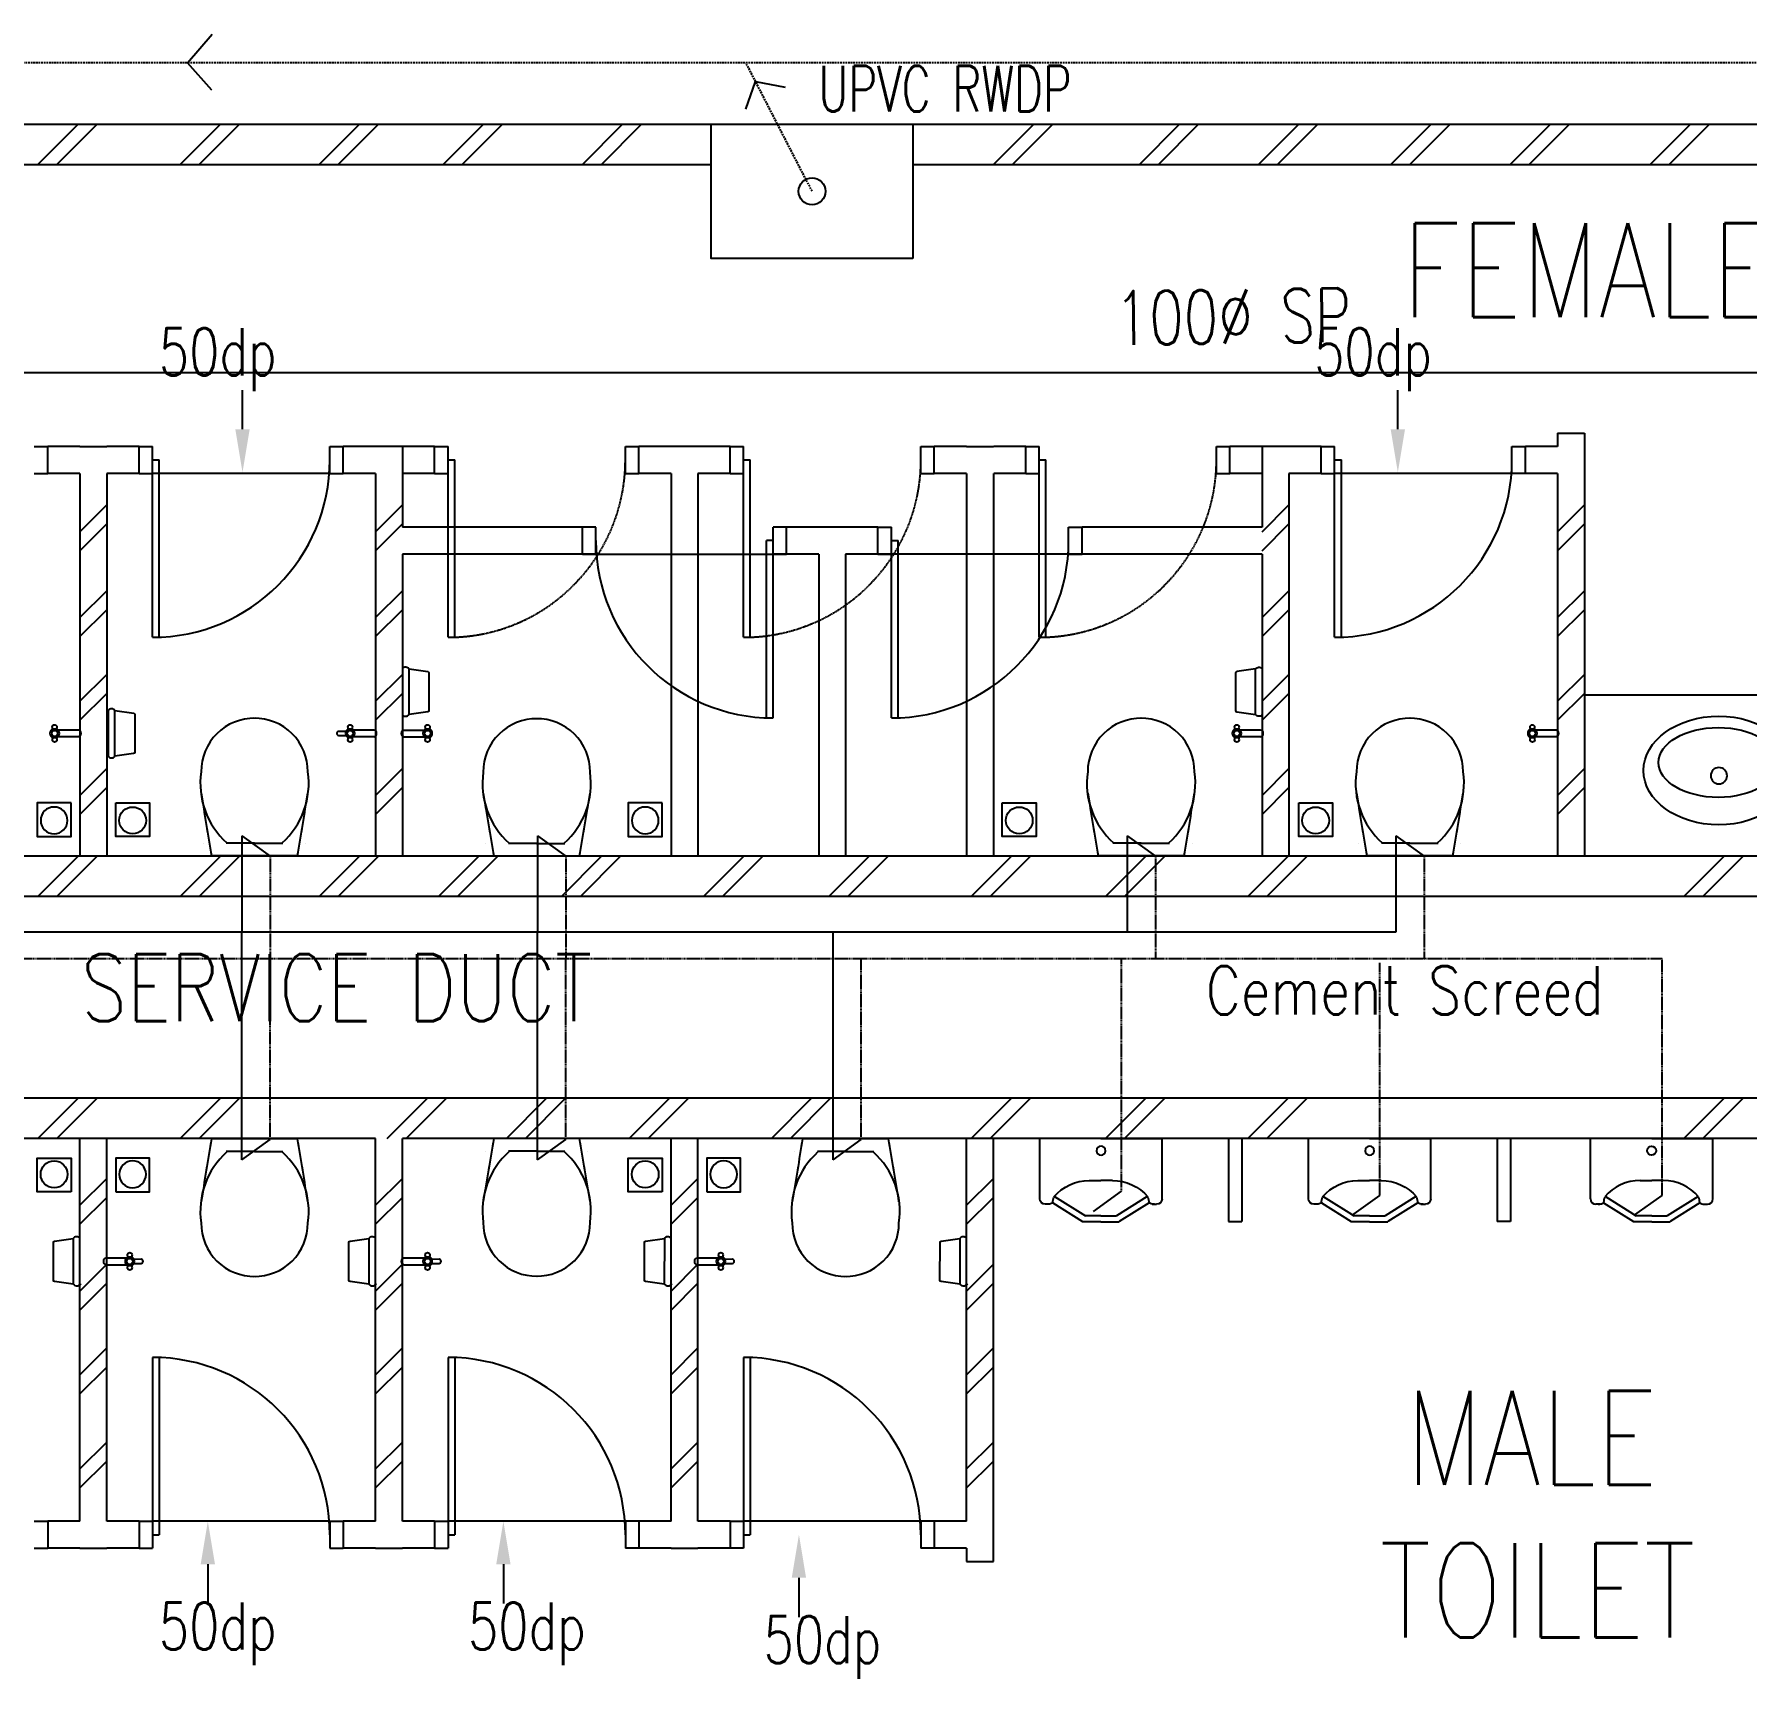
# Model space of a CAD drawing. Header units: feet. Extents: x 1407108 to 2957709, y -1501070 to -681589.
# Drawn here: x 1477322 to 1483696, y -789960 to -783840 of the extents above; entities that cross this region are included whole.
import ezdxf
from ezdxf.enums import TextEntityAlignment as Align

# ---------------------------------------------------------------- set-up
doc = ezdxf.new("R2010")
doc.units = ezdxf.units.FT
doc.header["$LTSCALE"] = 13
doc.header["$MEASUREMENT"] = 0
for name, pattern in [('DASHED', [0.75, 0.5, -0.25]), ('DASHED2', [0.375, 0.25, -0.125]), ('DIVIDE', [1.25, 0.5, -0.25, 0, -0.25, 0, -0.25]), ('HIDDEN', [0.375, 0.25, -0.125])]:
    doc.linetypes.add(name, pattern=pattern)
doc.layers.get('0').update_dxf_attribs({"linetype": 'CONTINUOUS'})
for name, color, linetype in [('COL', 3, 'CONTINUOUS'), ('DEMOLISH-WORKS', 8, 'DASHED2'), ('DR', 7, 'CONTINUOUS'), ('FIT', 5, 'CONTINUOUS'), ('FITT', 5, 'CONTINUOUS'), ('H', 1, 'CONTINUOUS'), ('partition', 7, 'CONTINUOUS'), ('PIPE', 5, 'DIVIDE'), ('RWDP', 145, 'CONTINUOUS'), ('SANI', 7, 'CONTINUOUS'), ('SP', 220, 'CONTINUOUS'), ('T25', 7, 'CONTINUOUS'), ('TEX', 2, 'CONTINUOUS'), ('txt', 7, 'CONTINUOUS'), ('VP', 100, 'CONTINUOUS'), ('WALL', 2, 'CONTINUOUS')]:
    doc.layers.add(name, color=color, linetype=linetype)
doc.styles.add('ROMANS', font='romans')

# ---------------------------------------------------------------- blocks, each defined once
blk = doc.blocks.new('100FT')
at = {"layer": 'PIPE', "linetype": 'Continuous'}
blk.add_circle((0, 0), 50, dxfattribs=at)
blk = doc.blocks.new('A$C7CE3714C')
at = {"layer": 'FIT'}
blk.add_lwpolyline([(0, 0), (126, 0), (126, 126), (0, 126)], close=True, dxfattribs=at)
at = {"layer": 'FIT', "xscale": -1}
blk.add_blockref('100FT', (63, 65.7), dxfattribs=at)
blk = doc.blocks.new('UR')
at = {"color": 7}
for p, q in [((0, 156.9), (-227.5, 156.9)), ((-227.5, -68.1), (-227.5, 156.9)), ((0, 156.9), (227.5, 156.9)), ((227.5, -68.1), (227.5, 156.9)), ((-43.1, 0), (0, 0)), ((43.1, 0), (0, 0)), ((-172.5, -58.9), (-57.8, -131)), ((172.5, -58.9), (57.8, -131)), ((-190.2, -88.1), (-207.5, -88.1)), ((-179.1, -82.6), (-68.2, -152.4)), ((179.1, -82.6), (68.2, -152.4)), ((190.2, -88.1), (207.5, -88.1)), ((0, -153.1), (-68.2, -153.1)), ((0, -131), (-57.8, -131)), ((0, -131), (57.8, -131)), ((0, -153.1), (68.2, -153.1))]:
    blk.add_line(p, q, dxfattribs=at)
blk.add_circle((-0.5, 111.2), 16.9, dxfattribs=at)
for centre, radius, start, end in [((-42.5, -174.3), 174.5, 90.22098, 139.26228), ((42.5, -174.3), 174.5, 40.73772, 89.77902), ((-114.5, -86.1), 64.8, 158.20448, 175.53503), ((114.5, -86.1), 64.8, 4.46497, 21.79552), ((-207.5, -68.1), 20, 180, 270), ((-193.6, -69.9), 18.3, 252.6976, 328.52014), ((193.6, -69.9), 18.3, 211.47986, 287.3024), ((207.5, -68.1), 20, 270, 0)]:
    blk.add_arc(centre, radius, start, end, dxfattribs=at)
blk = doc.blocks.new('ELLIPSE')
blk.add_circle((0.5, 0.5), 0.5)
blk = doc.blocks.new('BASIN-01')
blk.add_circle((0, 0), 30.3)
for p, xscale, yscale, zscale in [((279.3, -221.4), -559.6811780125836, 404.3346891934725, 559.6811780125837), ((220.2, -179.2), -444.6356025322193, 259.9294430529471, 444.6356025322195)]:
    blk.add_blockref('ELLIPSE', p, dxfattribs=dict(xscale=xscale, yscale=yscale, zscale=zscale))
blk = doc.blocks.new('TOILET-NEW')
at = {"layer": 'DEMOLISH-WORKS', "color": 8, "ltscale": 0.7}
for p, q in [((120, 1525), (0, 1525)), ((120, 1425), (120, 1525)), ((120, 1525), (170, 1525)), ((170, 815), (170, 1525)), ((170, 1425), (170, 1525)), ((170, 1475), (195, 1475)), ((195, 815.5), (195, 1475)), ((830, 1425), (830, 1525)), ((830, 1525), (880, 1525)), ((880, 1425), (880, 1525)), ((1220, 1525), (880, 1525)), ((1220, 1425), (1220, 1525)), ((1220, 1525), (1270, 1525)), ((1270, 815), (1270, 1525)), ((1270, 1425), (1270, 1525)), ((1270, 1475), (1295, 1475)), ((1295, 815.5), (1295, 1475)), ((1930, 1425), (1930, 1525)), ((1930, 1525), (1980, 1525)), ((1980, 1425), (1980, 1525)), ((2100, 1525), (1980, 1525)), ((2100, 1525), (2200, 1525)), ((2320, 1525), (2200, 1525)), ((2320, 1425), (2320, 1525)), ((2320, 1525), (2370, 1525)), ((2370, 815), (2370, 1525)), ((2370, 1425), (2370, 1525)), ((2370, 1475), (2395, 1475)), ((2395, 815.5), (2395, 1475)), ((3030, 1425), (3030, 1525)), ((3030, 1525), (3080, 1525)), ((3080, 1425), (3080, 1525)), ((120, 1425), (0, 1425)), ((120, 1425), (170, 1425)), ((830, 1425), (880, 1425)), ((1000, 1425), (880, 1425)), ((1000, 1425), (1000, 0)), ((1100, 1425), (1100, 0)), ((1220, 1425), (1100, 1425)), ((1220, 1425), (1270, 1425)), ((1930, 1425), (1980, 1425)), ((2100, 1425), (1980, 1425)), ((2100, 1425), (2100, 0)), ((2200, 1425), (2200, 0)), ((2320, 1425), (2200, 1425)), ((2320, 1425), (2370, 1425)), ((3030, 1425), (3080, 1425))]:
    blk.add_line(p, q, dxfattribs=at)
for centre in [(170, 1475), (1270, 1475), (2370, 1475)]:
    blk.add_arc(centre, 660, 270, 0, dxfattribs=at)
at = {"layer": 'DR', "color": 1}
for p, q in [((720, 1225), (670, 1225)), ((720, 1125), (720, 1225)), ((1380, 515), (1380, 1225)), ((1380, 1125), (1380, 1225)), ((1430, 1225), (1380, 1225)), ((1770, 1225), (1820, 1225)), ((1820, 515), (1820, 1225)), ((1820, 1125), (1820, 1225)), ((2480, 1125), (2480, 1225)), ((2480, 1225), (2530, 1225)), ((1355, 515.5), (1355, 1175)), ((1380, 1175), (1355, 1175)), ((1820, 1175), (1845, 1175)), ((1845, 515.5), (1845, 1175)), ((670, 1125), (1430, 1125)), ((720, 1125), (670, 1125)), ((1430, 1125), (1380, 1125)), ((2530, 1125), (1770, 1125)), ((1770, 1125), (1820, 1125)), ((2480, 1125), (2530, 1125))]:
    blk.add_line(p, q, dxfattribs=at)
for centre, start, end in [((1380, 1175), 180, 270), ((1820, 1175), 270, 0)]:
    blk.add_arc(centre, 660, start, end, dxfattribs=at)
at = {"layer": 'FITT'}
for p, q in [((5.5, 470), (81.9, 470)), ((89.1, 467.4), (89.1, 474.2)), ((89.1, 440.7), (89.1, 447.5)), ((99.1, 467.4), (99.1, 474.2)), ((99.1, 440.7), (99.1, 447.5)), ((3100.9, 467.4), (3100.9, 474.2)), ((3100.9, 440.7), (3100.9, 447.5)), ((3110.9, 467.4), (3110.9, 474.2)), ((3110.9, 440.7), (3110.9, 447.5)), ((3194.5, 470), (3118.1, 470)), ((5.5, 445), (81.9, 445)), ((3194.5, 445), (3118.1, 445))]:
    blk.add_line(p, q, dxfattribs=at)
for centre, radius in [((94.1, 457.5), 11.1), ((94.1, 481.2), 8.61), ((3105.9, 457.5), 11.1), ((3105.9, 481.2), 8.61), ((94.1, 433.7), 8.61), ((3105.9, 433.7), 8.61)]:
    blk.add_circle(centre, radius, dxfattribs=at)
for centre, radius, start, end in [((8.8, 457.5), 12.9, 104.60355, 255.3286), ((94.1, 457.5), 17.5, 106.7149, 253.21725), ((94.1, 457.5), 17.5, 286.7149, 73.21725), ((3105.9, 457.5), 17.5, 106.78275, 253.2851), ((3105.9, 457.5), 17.5, 286.78275, 73.2851), ((3191.2, 457.5), 12.9, 284.6714, 75.39645)]:
    blk.add_arc(centre, radius, start, end, dxfattribs=at)
at = {"layer": 'SANI', "color": 1}
for points in [[(24.8, 527.7), (25, 697.3, 0.460184), (0, 699.1, 0.460184)], [(3175.2, 527.7), (3175, 697.3, -0.460184), (3200, 699.1, -0.460184)], [(0, 699.1), (0, 525.8, 0.460184), (25, 527.7)], [(25, 697.3), (94.7, 687.3, -0.373687), (99, 682.4), (98.8, 542.3, -0.373687), (94.5, 537.4), (24.8, 527.6)], [(3175, 697.3), (3105.3, 687.3, 0.373687), (3101, 682.4), (3101.2, 542.3, 0.373687), (3105.5, 537.4), (3175.2, 527.6)], [(3200, 699.1), (3200, 525.8, -0.460184), (3175, 527.7)]]:
    blk.add_lwpolyline(points, format="xyb", dxfattribs=at)
at = {"layer": 'WALL', "linetype": 'Continuous'}
for p, q in [((670, 1225), (0, 1225)), ((670, 1125), (670, 1225)), ((1770, 1225), (1430, 1225)), ((1430, 1125), (1430, 1225)), ((1770, 1125), (1770, 1225)), ((3200, 1225), (2530, 1225)), ((2530, 1125), (2530, 1225)), ((670, 1125), (0, 1125)), ((1550, 1125), (1430, 1125)), ((1770, 1125), (1650, 1125)), ((3200, 1125), (2530, 1125))]:
    blk.add_line(p, q, dxfattribs=at)
at = {"layer": 'WALL'}
for p, q in [((1550, 1125), (1550, 0)), ((1650, 1125), (1650, 0))]:
    blk.add_line(p, q, dxfattribs=at)

msp = doc.modelspace()

# ---------------------------------------------------------------- linework, layer by layer
at = {"layer": 'COL', "color": 0}
msp.add_lwpolyline([(1480592.2, -784674.1), (1479842.2, -784674.1), (1479842.2, -784174.1), (1480592.2, -784174.1)], close=True, dxfattribs=at)
at = {"layer": 'DEMOLISH-WORKS', "color": 0, "ltscale": 0.7}
for p, q in [((1481892.2, -785374.1), (1481772.2, -785374.1)), ((1481892.2, -785474.1), (1481772.2, -785474.1))]:
    msp.add_line(p, q, dxfattribs=at)
at = {"layer": 'DR', "color": 0}
for p, q in [((1477322.2, -785374.1), (1477372.2, -785374.1)), ((1477372.2, -785474.1), (1477372.2, -785374.1)), ((1477712.2, -785474.1), (1477712.2, -785374.1)), ((1477712.2, -785374.1), (1477762.2, -785374.1)), ((1477762.2, -786084.1), (1477762.2, -785374.1)), ((1477762.2, -785474.1), (1477762.2, -785374.1)), ((1478422.2, -785474.1), (1478422.2, -785374.1)), ((1478422.2, -785374.1), (1478472.2, -785374.1)), ((1478472.2, -785474.1), (1478472.2, -785374.1)), ((1482112.2, -785474.1), (1482112.2, -785374.1)), ((1482112.2, -785374.1), (1482162.2, -785374.1)), ((1482162.2, -786084.1), (1482162.2, -785374.1)), ((1482162.2, -785474.1), (1482162.2, -785374.1)), ((1482822.2, -785474.1), (1482822.2, -785374.1)), ((1482822.2, -785374.1), (1482872.2, -785374.1)), ((1482872.2, -785474.1), (1482872.2, -785374.1)), ((1477762.2, -785424.1), (1477787.2, -785424.1)), ((1477787.2, -786083.6), (1477787.2, -785424.1)), ((1482162.2, -785424.1), (1482187.2, -785424.1)), ((1482187.2, -786083.6), (1482187.2, -785424.1)), ((1477322.2, -785474.1), (1477372.2, -785474.1)), ((1477712.2, -785474.1), (1477762.2, -785474.1)), ((1478422.2, -785474.1), (1477762.2, -785474.1)), ((1478422.2, -785474.1), (1478472.2, -785474.1)), ((1482112.2, -785474.1), (1482162.2, -785474.1)), ((1482822.2, -785474.1), (1482162.2, -785474.1)), ((1482872.2, -785474.1), (1482822.2, -785474.1)), ((1477762.2, -788764.1), (1477762.2, -789474.1)), ((1477787.2, -788764.6), (1477787.2, -789424.1)), ((1478862.2, -788764.1), (1478862.2, -789474.1)), ((1478887.2, -788764.6), (1478887.2, -789424.1)), ((1479962.2, -788764.1), (1479962.2, -789474.1)), ((1479987.2, -788764.6), (1479987.2, -789424.1)), ((1477322.2, -789374.1), (1477372.2, -789374.1)), ((1477372.2, -789374.1), (1477372.2, -789474.1)), ((1477712.2, -789374.1), (1477712.2, -789474.1)), ((1477712.2, -789374.1), (1477762.2, -789374.1)), ((1477762.2, -789374.1), (1477762.2, -789474.1)), ((1478422.2, -789374.1), (1477762.2, -789374.1)), ((1478422.2, -789374.1), (1478422.2, -789474.1)), ((1478422.2, -789374.1), (1478472.2, -789374.1)), ((1478472.2, -789374.1), (1478472.2, -789474.1)), ((1478812.2, -789374.1), (1478812.2, -789474.1)), ((1478812.2, -789374.1), (1478862.2, -789374.1)), ((1478862.2, -789374.1), (1478862.2, -789474.1)), ((1479572.2, -789374.1), (1478862.2, -789374.1)), ((1479522.2, -789374.1), (1479522.2, -789474.1)), ((1479572.2, -789374.1), (1479572.2, -789474.1)), ((1479912.2, -789374.1), (1479912.2, -789474.1)), ((1479912.2, -789374.1), (1479962.2, -789374.1)), ((1479962.2, -789374.1), (1479962.2, -789474.1)), ((1480622.2, -789374.1), (1479962.2, -789374.1)), ((1480622.2, -789374.1), (1480622.2, -789474.1)), ((1480672.2, -789374.1), (1480622.2, -789374.1)), ((1480672.2, -789374.1), (1480672.2, -789474.1)), ((1477762.2, -789424.1), (1477787.2, -789424.1)), ((1478862.2, -789424.1), (1478887.2, -789424.1)), ((1479962.2, -789424.1), (1479987.2, -789424.1)), ((1477322.2, -789474.1), (1477372.2, -789474.1)), ((1477712.2, -789474.1), (1477762.2, -789474.1)), ((1478422.2, -789474.1), (1478472.2, -789474.1)), ((1478812.2, -789474.1), (1478862.2, -789474.1)), ((1479572.2, -789474.1), (1479522.2, -789474.1)), ((1479962.2, -789474.1), (1479912.2, -789474.1)), ((1480672.2, -789474.1), (1480622.2, -789474.1))]:
    msp.add_line(p, q, dxfattribs=at)
for centre, start, end in [((1477762.2, -785424.1), 270, 0), ((1482162.2, -785424.1), 270, 0), ((1477762.2, -789424.1), 0, 90), ((1478862.2, -789424.1), 0, 90), ((1479962.2, -789424.1), 0, 90)]:
    msp.add_arc(centre, 660, start, end, dxfattribs=at)
at = {"layer": 'FITT', "color": 0}
for p, q in [((1477393.1, -786431.7), (1477393, -786424.9)), ((1477393.1, -786458.4), (1477393.1, -786451.6)), ((1477403.1, -786431.7), (1477403, -786424.9)), ((1477403.1, -786458.4), (1477403.1, -786451.6)), ((1477486.7, -786429.1), (1477410.3, -786429.1)), ((1477486.7, -786454.1), (1477410.3, -786454.1)), ((1478493.1, -786431.7), (1478493, -786424.9)), ((1478493.1, -786458.4), (1478493.1, -786451.6)), ((1478503.1, -786431.7), (1478503, -786424.9)), ((1478503.1, -786458.4), (1478503.1, -786451.6)), ((1478586.7, -786429.1), (1478510.3, -786429.1)), ((1478586.7, -786454.1), (1478510.3, -786454.1)), ((1482893.1, -786431.7), (1482893, -786424.9)), ((1482893.1, -786458.4), (1482893.1, -786451.6)), ((1482903.1, -786431.7), (1482903, -786424.9)), ((1482903.1, -786458.4), (1482903.1, -786451.6)), ((1482986.7, -786429.1), (1482910.3, -786429.1)), ((1482986.7, -786454.1), (1482910.3, -786454.1)), ((1477588.9, -788394.1), (1477665.3, -788394.1)), ((1477588.9, -788419.1), (1477665.3, -788419.1)), ((1477672.5, -788389.8), (1477672.5, -788396.6)), ((1477672.5, -788416.5), (1477672.5, -788423.3)), ((1477682.5, -788389.8), (1477682.5, -788396.6)), ((1477682.5, -788416.5), (1477682.5, -788423.3)), ((1478697.7, -788394.1), (1478774, -788394.1)), ((1478697.7, -788419.1), (1478774, -788419.1)), ((1478781.3, -788389.8), (1478781.3, -788396.6)), ((1478781.3, -788416.5), (1478781.3, -788423.3)), ((1478791.3, -788389.8), (1478791.3, -788396.6)), ((1478791.3, -788416.5), (1478791.3, -788423.3)), ((1479788.9, -788394.1), (1479865.3, -788394.1)), ((1479788.9, -788419.1), (1479865.3, -788419.1)), ((1479872.5, -788389.8), (1479872.5, -788396.6)), ((1479872.5, -788416.5), (1479872.5, -788423.3)), ((1479882.5, -788389.8), (1479882.5, -788396.6)), ((1479882.5, -788416.5), (1479882.5, -788423.3))]:
    msp.add_line(p, q, dxfattribs=at)
at = {"layer": 'FITT', "color": 0, "elevation": 0}
for points in [[(1478482.2, -786434.1), (1478455.6, -786434.2, 1), (1478455.6, -786449.2), (1478482.2, -786449.1)], [(1477693.3, -788414.1), (1477720, -788414, 1), (1477720, -788399), (1477693.3, -788399.1)], [(1478802.1, -788414.1), (1478828.8, -788414, 1), (1478828.8, -788399), (1478802.1, -788399.1)], [(1479893.3, -788414.1), (1479920, -788414, 1), (1479920, -788399), (1479893.3, -788399.1)]]:
    msp.add_lwpolyline(points, format="xyb", dxfattribs=at)
at = {"layer": 'FITT', "color": 0}
for centre, radius in [((1477398.1, -786441.6), 11.1), ((1477398, -786417.9), 8.61), ((1477398.1, -786465.4), 8.61), ((1478498.1, -786441.6), 11.1), ((1478498, -786417.9), 8.61), ((1478498.1, -786465.4), 8.61), ((1482898.1, -786441.6), 11.1), ((1482898, -786417.9), 8.61), ((1482898.1, -786465.4), 8.61), ((1477677.5, -788382.8), 8.61), ((1478786.3, -788382.8), 8.61), ((1479877.5, -788382.8), 8.61), ((1477677.5, -788406.6), 11.1), ((1477677.5, -788430.3), 8.61), ((1478786.3, -788406.6), 11.1), ((1478786.3, -788430.3), 8.61), ((1479877.5, -788406.6), 11.1), ((1479877.5, -788430.3), 8.61)]:
    msp.add_circle(centre, radius, dxfattribs=at)
for centre, radius, start, end in [((1477398.1, -786441.6), 17.5, 106.78275, 253.2851), ((1477398.1, -786441.6), 17.5, 286.78275, 73.2851), ((1477483.4, -786441.6), 12.9, 284.6714, 75.39645), ((1478498.1, -786441.6), 17.5, 106.78275, 253.2851), ((1478498.1, -786441.6), 17.5, 286.78275, 73.2851), ((1478583.4, -786441.6), 12.9, 284.6714, 75.39645), ((1482898.1, -786441.6), 17.5, 106.78275, 253.2851), ((1482898.1, -786441.6), 17.5, 286.78275, 73.2851), ((1482983.4, -786441.6), 12.9, 284.6714, 75.39645), ((1477592.2, -788406.6), 12.9, 104.6714, 255.39645), ((1477677.5, -788406.6), 17.5, 106.78275, 253.2851), ((1477677.5, -788406.6), 17.5, 286.78275, 73.2851), ((1478700.9, -788406.6), 12.9, 104.6714, 255.39645), ((1478786.3, -788406.6), 17.5, 106.78275, 253.2851), ((1478786.3, -788406.6), 17.5, 286.78275, 73.2851), ((1479792.2, -788406.6), 12.9, 104.6714, 255.39645), ((1479877.5, -788406.6), 17.5, 106.78275, 253.2851), ((1479877.5, -788406.6), 17.5, 286.78275, 73.2851)]:
    msp.add_arc(centre, radius, start, end, dxfattribs=at)
at = {"layer": 'H', "color": 0}
for p, q in [((1477336.1, -784324.1), (1477486.1, -784174.1)), ((1477406.8, -784324.1), (1477556.8, -784174.1)), ((1477865.6, -784324.1), (1478015.6, -784174.1)), ((1477936.3, -784324.1), (1478086.3, -784174.1)), ((1478383.2, -784324.1), (1478533.2, -784174.1)), ((1478453.9, -784324.1), (1478603.9, -784174.1)), ((1478844.6, -784324.1), (1478994.6, -784174.1)), ((1478915.3, -784324.1), (1479065.3, -784174.1)), ((1479362.2, -784324.1), (1479512.2, -784174.1)), ((1479432.9, -784324.1), (1479582.9, -784174.1)), ((1480892.6, -784324.1), (1481042.6, -784174.1)), ((1480963.3, -784324.1), (1481113.3, -784174.1)), ((1481435.3, -784324.1), (1481585.3, -784174.1)), ((1481506, -784324.1), (1481656, -784174.1)), ((1481879.3, -784324.1), (1482029.3, -784174.1)), ((1481950, -784324.1), (1482100, -784174.1)), ((1482371.3, -784324.1), (1482521.3, -784174.1)), ((1482442, -784324.1), (1482592, -784174.1)), ((1482815.3, -784324.1), (1482965.3, -784174.1)), ((1482886, -784324.1), (1483036, -784174.1)), ((1483336.1, -784324.1), (1483486.1, -784174.1)), ((1483406.8, -784324.1), (1483556.8, -784174.1)), ((1477492.2, -785691), (1477592.2, -785591)), ((1478592.2, -785691), (1478692.2, -785591)), ((1481892.2, -785691), (1481992.2, -785591)), ((1482992.2, -785691), (1483092.2, -785591)), ((1477492.2, -785761.7), (1477592.2, -785661.7)), ((1478592.2, -785761.7), (1478692.2, -785661.7)), ((1481892.2, -785761.7), (1481992.2, -785661.7)), ((1482992.2, -785761.7), (1483092.2, -785661.7)), ((1477492.2, -786010.5), (1477592.2, -785910.5)), ((1478592.2, -786010.5), (1478692.2, -785910.5)), ((1481892.2, -786010.5), (1481992.2, -785910.5)), ((1482992.2, -786010.5), (1483092.2, -785910.5)), ((1477492.2, -786081.2), (1477592.2, -785981.2)), ((1478592.2, -786081.2), (1478692.2, -785981.2)), ((1481892.2, -786081.2), (1481992.2, -785981.2)), ((1482992.2, -786081.2), (1483092.2, -785981.2)), ((1477492.2, -786322.3), (1477592.2, -786222.3)), ((1478592.2, -786322.3), (1478692.2, -786222.3)), ((1481892.2, -786322.3), (1481992.2, -786222.3)), ((1482992.2, -786322.3), (1483092.2, -786222.3)), ((1477492.2, -786393), (1477592.2, -786293)), ((1478592.2, -786393), (1478692.2, -786293)), ((1481892.2, -786393), (1481992.2, -786293)), ((1482992.2, -786393), (1483092.2, -786293)), ((1477492.2, -786672.6), (1477592.2, -786572.6)), ((1478592.2, -786672.6), (1478692.2, -786572.6)), ((1481892.2, -786672.6), (1481992.2, -786572.6)), ((1482992.2, -786672.6), (1483092.2, -786572.6)), ((1477492.2, -786743.3), (1477592.2, -786643.3)), ((1478592.2, -786743.3), (1478692.2, -786643.3)), ((1481892.2, -786743.3), (1481992.2, -786643.3)), ((1482992.2, -786743.3), (1483092.2, -786643.3)), ((1477336.1, -787049.1), (1477486.1, -786899.1)), ((1477406.8, -787049.1), (1477556.8, -786899.1)), ((1477865.6, -787049.1), (1478015.6, -786899.1)), ((1477936.3, -787049.1), (1478086.3, -786899.1)), ((1478383.2, -787049.1), (1478533.2, -786899.1)), ((1478453.9, -787049.1), (1478603.9, -786899.1)), ((1478827.2, -787049.1), (1478977.2, -786899.1)), ((1478897.9, -787049.1), (1479047.9, -786899.1)), ((1479284, -787049.1), (1479434, -786899.1)), ((1479354.7, -787049.1), (1479504.7, -786899.1)), ((1479813.5, -787049.1), (1479963.5, -786899.1)), ((1479884.2, -787049.1), (1480034.2, -786899.1)), ((1480279.7, -787049.1), (1480429.7, -786899.1)), ((1480350.4, -787049.1), (1480500.4, -786899.1)), ((1480809.2, -787049.1), (1480959.2, -786899.1)), ((1480879.9, -787049.1), (1481029.9, -786899.1)), ((1481309.9, -787049.1), (1481459.9, -786899.1)), ((1481380.6, -787049.1), (1481530.6, -786899.1)), ((1481839.4, -787049.1), (1481989.4, -786899.1)), ((1481910.1, -787049.1), (1482060.1, -786899.1)), ((1483461.6, -787049.1), (1483611.6, -786899.1)), ((1483532.3, -787049.1), (1483682.3, -786899.1)), ((1477336.1, -787949.1), (1477486.1, -787799.1)), ((1477406.8, -787949.1), (1477556.8, -787799.1)), ((1477865.6, -787949.1), (1478015.6, -787799.1)), ((1477936.3, -787949.1), (1478086.3, -787799.1)), ((1478635.3, -787949.1), (1478785.3, -787799.1)), ((1478706, -787949.1), (1478856, -787799.1)), ((1479079.3, -787949.1), (1479229.3, -787799.1)), ((1479150, -787949.1), (1479300, -787799.1)), ((1479536.1, -787949.1), (1479686.1, -787799.1)), ((1479606.8, -787949.1), (1479756.8, -787799.1)), ((1480065.6, -787949.1), (1480215.6, -787799.1)), ((1480136.3, -787949.1), (1480286.3, -787799.1)), ((1480809.2, -787949.1), (1480959.2, -787799.1)), ((1480879.9, -787949.1), (1481029.9, -787799.1)), ((1481309.9, -787949.1), (1481459.9, -787799.1)), ((1481380.6, -787949.1), (1481530.6, -787799.1)), ((1481839.4, -787949.1), (1481989.4, -787799.1)), ((1481910.1, -787949.1), (1482060.1, -787799.1)), ((1483461.6, -787949.1), (1483611.6, -787799.1)), ((1483532.3, -787949.1), (1483682.3, -787799.1)), ((1477492.2, -788197.7), (1477592.2, -788097.7)), ((1478592.2, -788197.7), (1478692.2, -788097.7)), ((1479692.2, -788197.7), (1479792.2, -788097.7)), ((1480792.2, -788197.7), (1480892.2, -788097.7)), ((1477492.2, -788268.4), (1477592.2, -788168.4)), ((1478592.2, -788268.4), (1478692.2, -788168.4)), ((1479692.2, -788268.4), (1479792.2, -788168.4)), ((1480792.2, -788268.4), (1480892.2, -788168.4)), ((1477492.2, -788517.2), (1477592.2, -788417.2)), ((1478592.2, -788517.2), (1478692.2, -788417.2)), ((1479692.2, -788517.2), (1479792.2, -788417.2)), ((1480792.2, -788517.2), (1480892.2, -788417.2)), ((1477492.2, -788587.9), (1477592.2, -788487.9)), ((1478592.2, -788587.9), (1478692.2, -788487.9)), ((1479692.2, -788587.9), (1479792.2, -788487.9)), ((1480792.2, -788587.9), (1480892.2, -788487.9)), ((1477492.2, -788829), (1477592.2, -788729)), ((1478592.2, -788829), (1478692.2, -788729)), ((1479692.2, -788829), (1479792.2, -788729)), ((1480792.2, -788829), (1480892.2, -788729)), ((1477492.2, -788899.8), (1477592.2, -788799.8)), ((1478592.2, -788899.8), (1478692.2, -788799.8)), ((1479692.2, -788899.8), (1479792.2, -788799.8)), ((1480792.2, -788899.8), (1480892.2, -788799.8)), ((1477492.2, -789179.3), (1477592.2, -789079.3)), ((1478592.2, -789179.3), (1478692.2, -789079.3)), ((1479692.2, -789179.3), (1479792.2, -789079.3)), ((1480792.2, -789179.3), (1480892.2, -789079.3)), ((1477492.2, -789250.1), (1477592.2, -789150.1)), ((1478592.2, -789250.1), (1478692.2, -789150.1)), ((1479692.2, -789250.1), (1479792.2, -789150.1)), ((1480792.2, -789250.1), (1480892.2, -789150.1))]:
    msp.add_line(p, q, dxfattribs=at)
at = {"layer": 'partition', "color": 0}
msp.add_line((1486642.2, -786299.1), (1483092.2, -786299.1), dxfattribs=at)
at = {"layer": 'RWDP', "color": 0, "linetype": 'DASHED'}
for p, q in [((1489970.9, -783946), (1473466.3, -783946)), ((1480217.2, -784424.1), (1479970.9, -783946))]:
    msp.add_line(p, q, dxfattribs=at)
at = {"layer": 'RWDP', "color": 0, "linetype": 'Continuous'}
for points in [[(1477982.7, -784048), (1477892.7, -783946), (1477984.4, -783839.6)], [(1479971.2, -784117.9), (1480006.5, -784015), (1480116.7, -784036.5)]]:
    msp.add_lwpolyline(points, dxfattribs=at)
msp.add_circle((1480217.2, -784424.1), 50, dxfattribs=at)
at = {"layer": 'SANI', "color": 0}
for p, q in [((1478097.3, -785309.9), (1478097.3, -785163.6)), ((1482397.3, -785309.9), (1482397.3, -785163.6)), ((1477952.4, -786850.2), (1477952.4, -786850.2)), ((1478301.8, -786897.9), (1477982.1, -786897.9)), ((1478142.4, -786850.2), (1478036.9, -786850.2)), ((1478141.5, -786850.2), (1478247, -786850.2)), ((1478331.5, -786850.2), (1478331.5, -786850.2)), ((1479002.7, -786851.4), (1479002.7, -786851.4)), ((1479352.1, -786899.1), (1479032.4, -786899.1)), ((1479192.7, -786851.4), (1479087.2, -786851.4)), ((1479191.8, -786851.4), (1479297.3, -786851.4)), ((1479381.8, -786851.4), (1479381.8, -786851.4)), ((1481252.4, -786850.2), (1481252.4, -786850.2)), ((1481601.8, -786897.9), (1481282.1, -786897.9)), ((1481442.4, -786850.2), (1481336.9, -786850.2)), ((1481441.5, -786850.2), (1481547, -786850.2)), ((1481631.5, -786850.2), (1481631.5, -786850.2)), ((1482252.4, -786850.2), (1482252.4, -786850.2)), ((1482601.8, -786897.9), (1482282.1, -786897.9)), ((1482442.4, -786850.2), (1482336.9, -786850.2)), ((1482441.5, -786850.2), (1482547, -786850.2)), ((1482631.5, -786850.2), (1482631.5, -786850.2)), ((1478301.8, -787950.3), (1477982.1, -787950.3)), ((1479352.1, -787949.1), (1479032.4, -787949.1)), ((1480501.8, -787950.3), (1480182.1, -787950.3)), ((1481767.1, -787949.1), (1481767.1, -788258.3)), ((1481817.1, -787949.1), (1481817.1, -788258.3)), ((1482767.2, -787949.1), (1482767.2, -788258.3)), ((1482817.2, -787949.1), (1482817.2, -788258.3)), ((1477952.4, -787998.1), (1477952.4, -787998.1)), ((1478142.4, -787998.1), (1478036.9, -787998.1)), ((1478141.5, -787998.1), (1478247, -787998.1)), ((1479002.7, -787996.8), (1479002.7, -787996.8)), ((1479192.7, -787996.8), (1479087.2, -787996.8)), ((1479191.8, -787996.8), (1479297.3, -787996.8)), ((1479381.8, -787996.8), (1479381.8, -787996.8)), ((1480152.4, -787998.1), (1480152.4, -787998.1)), ((1480342.4, -787998.1), (1480236.9, -787998.1)), ((1480341.5, -787998.1), (1480447, -787998.1)), ((1481767.1, -788258.3), (1481817.1, -788258.3)), ((1482817.2, -788258.3), (1482767.2, -788258.3)), ((1477968.3, -789534.1), (1477968.3, -789680.4)), ((1479068.3, -789534.1), (1479068.3, -789680.4)), ((1480168.3, -789584.1), (1480168.3, -789730.4))]:
    msp.add_line(p, q, dxfattribs=at)
for points in [[(1477622.4, -786526.4), (1477622.7, -786356.8, 0.460184), (1477597.7, -786355, 0.460184)], [(1477597.7, -786355), (1477597.7, -786528.2, 0.460184), (1477622.7, -786526.4)], [(1477622.7, -786356.8), (1477692.4, -786366.7, -0.373687), (1477696.6, -786371.7), (1477696.5, -786511.8, -0.373687), (1477692.1, -786516.7), (1477622.4, -786526.5)], [(1477467.2, -788491.4), (1477397.5, -788481.5, -0.373687), (1477393.2, -788476.5), (1477393.4, -788336.4, -0.373687), (1477397.7, -788331.5), (1477467.4, -788321.7)], [(1477492.2, -788493.2), (1477492.2, -788320, 0.460184), (1477467.2, -788321.8)], [(1477467.4, -788321.8), (1477467.2, -788491.4, 0.565426), (1477495.3, -788488.8, 0.460184)], [(1478567.2, -788491.4), (1478497.5, -788481.5, -0.373687), (1478493.2, -788476.5), (1478493.4, -788336.4, -0.373687), (1478497.7, -788331.5), (1478567.4, -788321.7)], [(1478592.2, -788493.2), (1478592.2, -788320, 0.460184), (1478567.2, -788321.8)], [(1478567.4, -788321.8), (1478567.2, -788491.4, 0.565426), (1478595.3, -788488.8, 0.460184)], [(1479667.2, -788491.4), (1479597.5, -788481.5, -0.373687), (1479593.2, -788476.5), (1479593.4, -788336.4, -0.373687), (1479597.7, -788331.5), (1479667.4, -788321.7)], [(1479692.2, -788493.2), (1479692.2, -788320, 0.460184), (1479667.2, -788321.8)], [(1479667.4, -788321.8), (1479667.2, -788491.4, 0.565426), (1479695.3, -788488.8, 0.460184)], [(1480767.2, -788491.4), (1480697.5, -788481.5, -0.373687), (1480693.2, -788476.5), (1480693.4, -788336.4, -0.373687), (1480697.7, -788331.5), (1480767.4, -788321.7)], [(1480792.2, -788493.2), (1480792.2, -788320, 0.460184), (1480767.2, -788321.8)], [(1480767.4, -788321.8), (1480767.2, -788491.4, 0.565426), (1480795.3, -788488.8, 0.460184)]]:
    msp.add_lwpolyline(points, format="xyb", dxfattribs=at)
for centre, radius, start, end in [((1478140.7, -786582.9), 197.4, 88.97321, 180.48306), ((1478143.2, -786582.9), 197.4, 359.51694, 91.02679), ((1479191, -786584.2), 197.4, 88.97321, 180.48306), ((1479193.5, -786584.2), 197.4, 359.51694, 91.02679), ((1481440.7, -786582.9), 197.4, 88.97321, 180.48306), ((1481443.2, -786582.9), 197.4, 359.51694, 91.02679), ((1482440.7, -786582.9), 197.4, 88.97321, 180.48306), ((1482443.2, -786582.9), 197.4, 359.51694, 91.02679), ((1478236.8, -786627.6), 296.7, 171.65588, 228.23122), ((1478047.1, -786627.6), 296.7, 311.76878, 8.34412), ((1479287.1, -786628.9), 296.7, 171.65588, 228.23122), ((1479097.4, -786628.9), 296.7, 311.76878, 8.34412), ((1481536.8, -786627.6), 296.7, 171.65588, 228.23122), ((1481347.1, -786627.6), 296.7, 311.76878, 8.34412), ((1482536.8, -786627.6), 296.7, 171.65588, 228.23122), ((1482347.1, -786627.6), 296.7, 311.76878, 8.34412), ((1501911.6, -782823.3), 24273.9, 189.10107, 189.66319), ((1454372.3, -782823.3), 24273.9, 350.33681, 350.89893), ((1502961.9, -782824.6), 24273.9, 189.10107, 189.66319), ((1455422.6, -782824.6), 24273.9, 350.33681, 350.89893), ((1505211.6, -782823.3), 24273.9, 189.10107, 189.66319), ((1457672.3, -782823.3), 24273.9, 350.33681, 350.89893), ((1506211.6, -782823.3), 24273.9, 189.10107, 189.66319), ((1458672.3, -782823.3), 24273.9, 350.33681, 350.89893), ((1501911.6, -792024.9), 24273.9, 170.33681, 170.89893), ((1454372.3, -792024.9), 24273.9, 9.10107, 9.66319), ((1502961.9, -792023.6), 24273.9, 170.33681, 170.89893), ((1455422.6, -792023.6), 24273.9, 9.10107, 9.66319), ((1504111.6, -792024.9), 24273.9, 170.33681, 170.89893), ((1456572.3, -792024.9), 24273.9, 9.10107, 9.66319), ((1478236.8, -788220.6), 296.7, 131.76878, 188.34412), ((1478047.1, -788220.6), 296.7, 351.65588, 48.23122), ((1479287.1, -788219.3), 296.7, 131.76878, 188.34412), ((1479097.4, -788219.3), 296.7, 351.65588, 48.23122), ((1480436.8, -788220.6), 296.7, 131.76878, 188.34412), ((1480247.1, -788220.6), 296.7, 351.65588, 48.23122), ((1478140.7, -788265.3), 197.4, 179.51694, 271.02679), ((1478143.2, -788265.3), 197.4, 268.97321, 0.48306), ((1479191, -788264.1), 197.4, 179.51694, 271.02679), ((1479193.5, -788264.1), 197.4, 268.97321, 0.48306), ((1480340.7, -788265.3), 197.4, 179.51694, 271.02679), ((1480343.2, -788265.3), 197.4, 268.97321, 0.48306)]:
    msp.add_arc(centre, radius, start, end, dxfattribs=at)
for points in [[(1478070.6, -785309.9), (1478124, -785309.9), (1478097.3, -785469.9)], [(1482370.6, -785309.9), (1482424, -785309.9), (1482397.3, -785469.9)], [(1477941.6, -789534.1), (1477994.9, -789534.1), (1477968.3, -789374.1)], [(1479041.6, -789534.1), (1479094.9, -789534.1), (1479068.3, -789374.1)], [(1480141.6, -789584.1), (1480194.9, -789584.1), (1480168.3, -789424.1)]]:
    msp.add_solid(points, dxfattribs=at)
at = {"layer": 'SP', "color": 0}
for p, q in [((1488262.2, -785100), (1472566.5, -785100)), ((1478095.1, -786823.3), (1478095.1, -787180.8)), ((1479195.1, -786823.3), (1479195.1, -787180.8)), ((1481390.5, -786823.3), (1481390.5, -787180.8)), ((1482390.5, -786823.3), (1482390.5, -787180.8)), ((1482390.5, -787180.8), (1474524.5, -787180.8)), ((1478095.1, -788028.4), (1478095.1, -787180.8)), ((1479195.1, -788028.4), (1479195.1, -787180.8)), ((1480295.1, -788028.4), (1480295.1, -787180.8))]:
    msp.add_line(p, q, dxfattribs=at)
at = {"layer": 'VP', "color": 0}
for p, q in [((1478095.1, -786823.3), (1478200.2, -786898.2)), ((1479195.1, -786823.3), (1479300.2, -786898.2)), ((1481390.5, -786823.3), (1481495.7, -786898.2)), ((1482390.5, -786823.3), (1482495.7, -786898.2)), ((1478095.1, -788028.4), (1478200.2, -787953.5)), ((1479195.1, -788028.4), (1479300.2, -787953.5)), ((1480295.1, -788028.4), (1480400.2, -787953.5)), ((1481264.3, -788220.6), (1481369.4, -788145.7)), ((1482225.6, -788235.8), (1482330.7, -788160.9)), ((1483275.6, -788235.8), (1483380.7, -788160.9))]:
    msp.add_line(p, q, dxfattribs=at)
at = {"layer": 'VP', "color": 0, "linetype": 'HIDDEN'}
for p, q in [((1478200.2, -786898.2), (1478200.2, -787280.8)), ((1479300.2, -786898.2), (1479300.2, -787280.8)), ((1481495.7, -786898.2), (1481495.7, -787280.8)), ((1482495.7, -786898.2), (1482495.7, -787280.8)), ((1483380.7, -787280.8), (1474519.6, -787280.8)), ((1478200.2, -787953.5), (1478200.2, -787280.8)), ((1479300.2, -787953.5), (1479300.2, -787280.8)), ((1480400.2, -787953.5), (1480400.2, -787280.8)), ((1481369.4, -788145.7), (1481369.4, -787280.8)), ((1483380.7, -788160.9), (1483380.7, -787280.8)), ((1482330.7, -788160.9), (1482330.7, -787296))]:
    msp.add_line(p, q, dxfattribs=at)
at = {"layer": 'WALL', "color": 0}
for p, q in [((1474717.2, -784174.1), (1479842.2, -784174.1)), ((1480592.2, -784174.1), (1484842.2, -784174.1)), ((1474717.2, -784324.1), (1479842.2, -784324.1)), ((1480592.2, -784324.1), (1484842.2, -784324.1)), ((1477492.2, -785374.1), (1477372.2, -785374.1)), ((1477492.2, -785374.1), (1477592.2, -785374.1)), ((1477712.2, -785374.1), (1477592.2, -785374.1)), ((1478692.2, -785374.1), (1478472.2, -785374.1)), ((1478592.2, -785374.1), (1478592.2, -785374.1)), ((1478692.2, -785374.1), (1478692.2, -785374.1)), ((1478692.2, -785374.1), (1478692.2, -785674.1)), ((1481892.2, -785374.1), (1481892.2, -785674.1)), ((1482112.2, -785374.1), (1481892.2, -785374.1)), ((1482992.2, -785374.1), (1482872.2, -785374.1)), ((1482992.2, -785324.1), (1482992.2, -785374.1)), ((1482992.2, -785324.1), (1483092.2, -785324.1)), ((1483092.2, -785324.1), (1483092.2, -786899.1)), ((1477492.2, -785474.1), (1477372.2, -785474.1)), ((1477492.2, -785474.1), (1477492.2, -786899.1)), ((1477592.2, -785474.1), (1477592.2, -786899.1)), ((1477712.2, -785474.1), (1477592.2, -785474.1)), ((1478592.2, -785474.1), (1478472.2, -785474.1)), ((1478592.2, -785474.1), (1478592.2, -786899.1)), ((1481992.2, -785474.1), (1481992.2, -786899.1)), ((1482112.2, -785474.1), (1481992.2, -785474.1)), ((1482992.2, -785474.1), (1482872.2, -785474.1)), ((1482992.2, -785474.1), (1482992.2, -786899.1)), ((1478692.2, -785774.1), (1478692.2, -786899.1)), ((1481892.2, -785774.1), (1481892.2, -786899.1)), ((1486642.2, -786899.1), (1474292.2, -786899.1)), ((1486792.2, -787049.1), (1474142.2, -787049.1)), ((1486792.2, -787799.1), (1474142.2, -787799.1)), ((1478592.2, -787949.1), (1474292.2, -787949.1)), ((1477492.2, -789374.1), (1477492.2, -787949.1)), ((1477592.2, -789374.1), (1477592.2, -787949.1)), ((1478592.2, -789374.1), (1478592.2, -787949.1)), ((1486642.2, -787949.1), (1478692.2, -787949.1)), ((1478692.2, -789374.1), (1478692.2, -787949.1)), ((1479692.2, -789374.1), (1479692.2, -787949.1)), ((1479792.2, -789374.1), (1479792.2, -787949.1)), ((1480792.2, -789374.1), (1480792.2, -787949.1)), ((1480892.2, -789524.1), (1480892.2, -787949.1)), ((1477492.2, -789374.1), (1477372.2, -789374.1)), ((1477712.2, -789374.1), (1477592.2, -789374.1)), ((1478592.2, -789374.1), (1478472.2, -789374.1)), ((1478812.2, -789374.1), (1478692.2, -789374.1)), ((1479692.2, -789374.1), (1479572.2, -789374.1)), ((1479912.2, -789374.1), (1479792.2, -789374.1)), ((1480792.2, -789374.1), (1480672.2, -789374.1)), ((1477492.2, -789474.1), (1477372.2, -789474.1)), ((1477492.2, -789474.1), (1477592.2, -789474.1)), ((1477712.2, -789474.1), (1477592.2, -789474.1)), ((1478592.2, -789474.1), (1478472.2, -789474.1)), ((1478592.2, -789474.1), (1478692.2, -789474.1)), ((1478812.2, -789474.1), (1478692.2, -789474.1)), ((1479692.2, -789474.1), (1479572.2, -789474.1)), ((1479692.2, -789474.1), (1479792.2, -789474.1)), ((1479912.2, -789474.1), (1479792.2, -789474.1)), ((1480792.2, -789474.1), (1480672.2, -789474.1)), ((1480792.2, -789474.1), (1480792.2, -789524.1)), ((1480792.2, -789524.1), (1480892.2, -789524.1))]:
    msp.add_line(p, q, dxfattribs=at)

# ---------------------------------------------------------------- block references
at = {"layer": 'SANI', "color": 0, "xscale": -1, "rotation": 180}
msp.add_blockref('BASIN-01', (1483592.2, -786599.1), dxfattribs=at)
at = {"layer": 'T25', "color": 0, "rotation": 180}
for p in [(1477459.1, -786699.9), (1477459.1, -786699.9), (1479659.1, -786699.9), (1479659.1, -786699.9)]:
    msp.add_blockref('A$C7CE3714C', p, dxfattribs=at)
at = {"layer": 'T25', "color": 0, "xscale": -1, "rotation": 180}
for p in [(1477625.2, -786699.9), (1477625.2, -786699.9), (1480925.2, -786699.9), (1480925.2, -786699.9), (1482028.3, -786699.9)]:
    msp.add_blockref('A$C7CE3714C', p, dxfattribs=at)
at = {"layer": 'T25', "color": 0, "xscale": -1}
for p in [(1477459.1, -788148.3), (1477459.1, -788148.3), (1479659.1, -788148.3), (1479659.1, -788148.3)]:
    msp.add_blockref('A$C7CE3714C', p, dxfattribs=at)
at = {"layer": 'T25', "color": 0}
for p in [(1477625.2, -788148.3), (1477625.2, -788148.3), (1479825.2, -788148.3), (1479825.2, -788148.3)]:
    msp.add_blockref('A$C7CE3714C', p, dxfattribs=at)
at = {"layer": 'WALL', "color": 0, "linetype": 'Continuous'}
msp.add_blockref('TOILET-NEW', (1478692.2, -786899.1), dxfattribs=at)
at = {"layer": 'WALL', "color": 0, "xscale": -1}
for p in [(1481292.2, -788106), (1482292.2, -788106)]:
    msp.add_blockref('UR', p, dxfattribs=at)
at = {"layer": 'WALL', "color": 0}
msp.add_blockref('UR', (1483342.2, -788106), dxfattribs=at)

# ---------------------------------------------------------------- texts
at = {"layer": 'RWDP', "color": 0, "style": 'ROMANS', "width": 0.7}
msp.add_text('UPVC RWDP', height=170, dxfattribs=at).set_placement((1480240, -784127.2))
at = {"layer": 'SP', "color": 0, "style": 'ROMANS', "width": 0.75}
msp.add_text('100%%c SP', height=200, rotation=0.8, dxfattribs=at).set_placement((1481344.6, -784996.6))
at = {"layer": 'TEX', "color": 0, "ltscale": 0.5, "style": 'ROMANS', "width": 0.75}
for p in [(1477786.2, -785109), (1482086.2, -785109), (1477786.2, -789851.7), (1478936.8, -789851.7), (1480036.8, -789901.7)]:
    msp.add_text('50dp', height=175, dxfattribs=at).set_placement(p)
at = {"layer": 'txt', "color": 0, "ltscale": 10, "style": 'ROMANS', "width": 0.8}
for s, height, p in [('FEMALE TOILET', 350, (1483787.2, -784717.5)), ('SERVICE DUCT', 250, (1478447.1, -787388.1, 3887.4)), ('MALE', 350, (1482894.6, -789063.7, 3887.4)), ('TOILET', 350, (1482917.4, -789631, 3887.4))]:
    msp.add_text(s, height=height, dxfattribs=at).set_placement(p, align=Align.MIDDLE)
at = {"layer": 'WALL', "color": 0, "style": 'ROMANS', "width": 0.8}
msp.add_text('Cement Screed', height=180, dxfattribs=at).set_placement((1481683, -787488.2))

doc.saveas('drawing.dxf')
